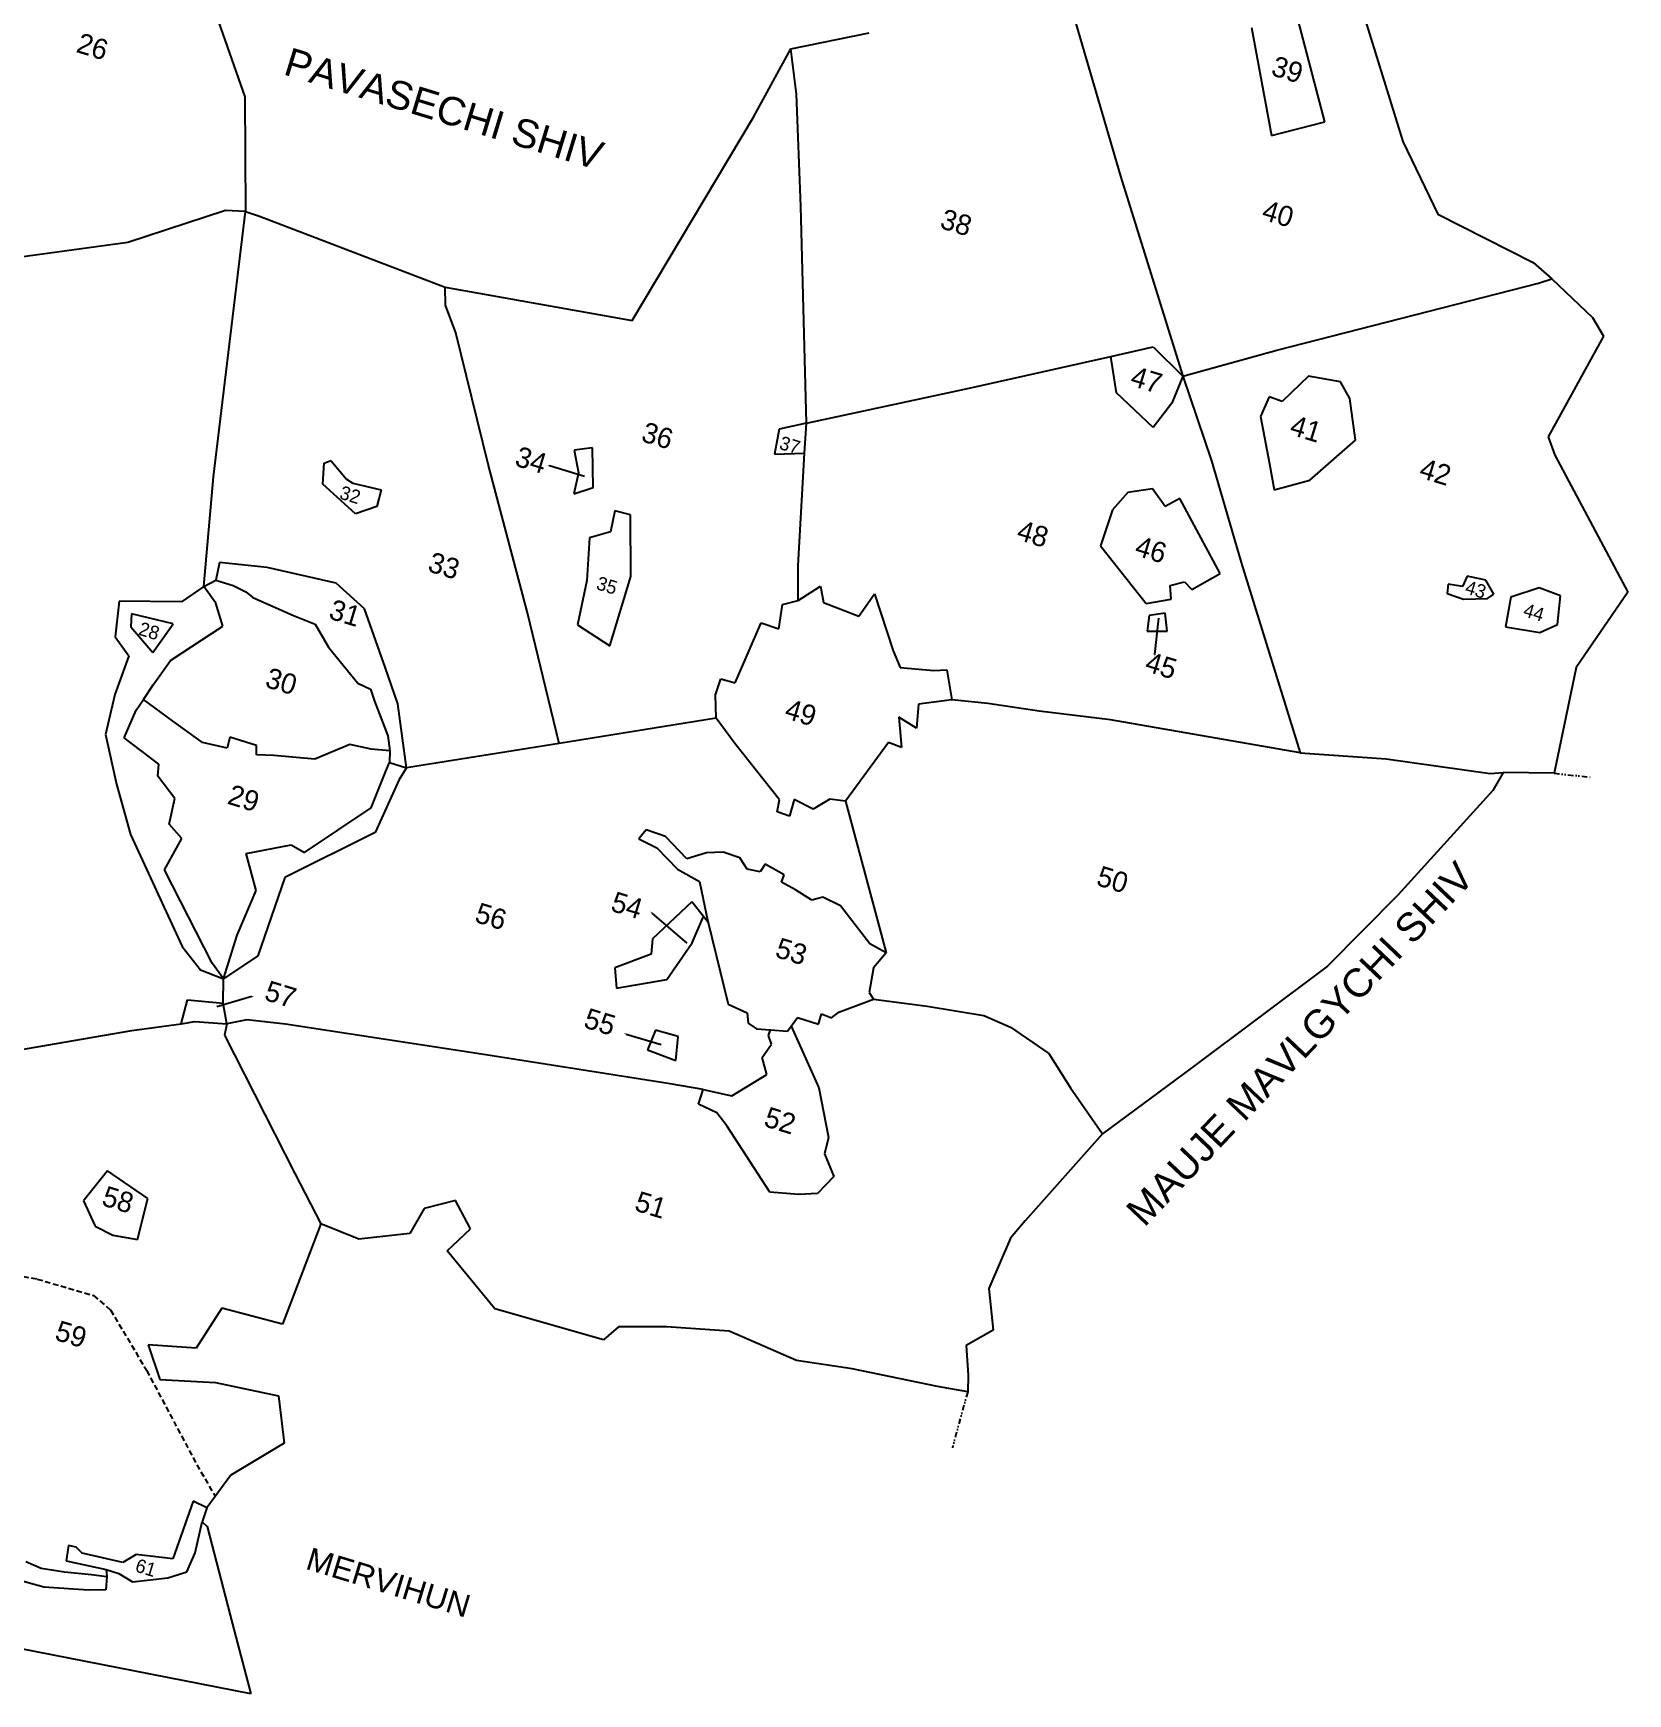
# Model space of a CAD drawing. Header units: feet. Extents: x 317639 to 322582, y 1862034 to 1866031.
# Drawn here: x 321126 to 322582, y 1863204 to 1864720 of the extents above; entities that cross this region are included whole.
import ezdxf

# ---------------------------------------------------------------- set-up
doc = ezdxf.new("R2010")
doc.units = ezdxf.units.FT
doc.header["$MEASUREMENT"] = 0
doc.linetypes.add('DASHED', pattern=[0.75, 0.5, -0.25])
doc.linetypes.add('DIVIDE', pattern=[1.25, 0.5, -0.25, 0, -0.25, 0, -0.25])
for name, color, linetype in [('LINE_FOOTPATH', 1, 'DASHED'), ('POLY_PARCEL', 6, 'Continuous'), ('TEXT_MAPOUT', 7, 'Continuous'), ('TEXT_PARCEL', 7, 'Continuous'), ('V_BOUND_LINE', 7, 'Continuous'), ('V_DIVIDE_LINE', 7, 'DIVIDE')]:
    doc.layers.add(name, color=color, linetype=linetype)
doc.styles.get("Standard").update_dxf_attribs({"font": 'arial.ttf'})
doc.styles.add('TEXT_MAP', font='', dxfattribs={"height": 1.8})
doc.styles.get('TEXT_MAP').set_extended_font_data('Kruti Dev 050')

msp = doc.modelspace()

# ---------------------------------------------------------------- linework, layer by layer
for points in [[(321597.2, 1864325.6), (321629, 1864315.9)], [(322150.2, 1864153.2), (322153.8, 1864186.2)], [(321690.7, 1863917), (321722.7, 1863889.5)], [(321325.1, 1863840.7), (321293.2, 1863831.5)], [(321667.2, 1863806.6), (321699, 1863796.9)]]:
    msp.add_lwpolyline(points)
for points in [[(321597.1, 1864325.2), (321594.8, 1864326.3), (321597.3, 1864326)], [(322150.6, 1864153.1), (322149.9, 1864150.7), (322149.8, 1864153.2)], [(321690.5, 1863916.7), (321688.9, 1863918.7), (321691, 1863917.4)], [(321325, 1863841.1), (321327.5, 1863841.4), (321325.2, 1863840.3)], [(321667.1, 1863806.2), (321664.8, 1863807.3), (321667.4, 1863807)]]:
    msp.add_solid(points)
at = {"layer": 'LINE_FOOTPATH', "ltscale": 10}
for p, q in [((321086.9, 1863590.9), (321129.1, 1863582.8)), ((321129.1, 1863582.8), (321180.7, 1863567.8)), ((321180.7, 1863567.8), (321196.2, 1863554.6)), ((321196.2, 1863554.6), (321229.2, 1863499.2)), ((321229.2, 1863499.2), (321275, 1863413.3)), ((321275, 1863413.3), (321291.8, 1863384.4))]:
    msp.add_line(p, q, dxfattribs=at)
at = {"layer": 'POLY_PARCEL'}
for p, q in [((322066.2, 1864769.4), (322118.8, 1864589.9)), ((322305.3, 1864639.5), (322279.2, 1864739.5)), ((322238.5, 1864725.6), (322256.6, 1864627)), ((321822.7, 1864664.8), (321817.6, 1864706.1)), ((321826.8, 1864562.6), (321822.7, 1864664.8)), ((322256.6, 1864627), (322305.3, 1864639.5)), ((322118.8, 1864589.9), (322175.5, 1864407.3)), ((321301.2, 1864558.5), (321212, 1864529.4)), ((321290.2, 1864315.3), (321319.5, 1864557.7)), ((321319.5, 1864557.7), (321301.2, 1864558.5)), ((321831.8, 1864364.4), (321826.8, 1864562.6)), ((321212, 1864529.4), (321032.6, 1864504.7)), ((322500.5, 1864492.1), (322512.6, 1864496.3)), ((321502.2, 1864472.2), (321501.9, 1864488.6)), ((322261.6, 1864431.1), (322500.5, 1864492.1)), ((321511.6, 1864446.8), (321502.2, 1864472.2)), ((321541, 1864327), (321511.6, 1864446.8)), ((322109.9, 1864425.4), (322148.4, 1864434)), ((322148.4, 1864434), (322175.5, 1864407.3)), ((321980.5, 1864396.4), (322109.9, 1864425.4)), ((322114.9, 1864392.1), (322109.9, 1864425.4)), ((322175.5, 1864407.3), (322261.6, 1864431.1)), ((322175.5, 1864407.3), (322165.7, 1864382.5)), ((322175.5, 1864407.3), (322201.9, 1864330.1)), ((322290.5, 1864407.3), (322266.3, 1864384.3)), ((322319.8, 1864402), (322290.5, 1864407.3)), ((321831.8, 1864364.4), (321980.5, 1864396.4)), ((322148.5, 1864360.3), (322114.9, 1864392.1)), ((322254.5, 1864388.4), (322246.6, 1864370.6)), ((322266.3, 1864384.3), (322254.5, 1864388.4)), ((322328.2, 1864386.8), (322319.8, 1864402)), ((322165.7, 1864382.5), (322148.5, 1864360.3)), ((322333.5, 1864349), (322328.2, 1864386.8)), ((321806.9, 1864358.9), (321802.6, 1864336.1)), ((321831.8, 1864364.4), (321806.9, 1864358.9)), ((321830.2, 1864336.9), (321831.8, 1864364.4)), ((322246.6, 1864370.6), (322254.9, 1864327.4)), ((322291.7, 1864312.2), (322333.5, 1864349)), ((321390.1, 1864308.8), (321391.4, 1864328)), ((321391.4, 1864328), (321397.5, 1864330.2)), ((321397.5, 1864330.2), (321411.8, 1864313.1)), ((321636.4, 1864341.9), (321619.8, 1864339.7)), ((321619.8, 1864339.7), (321623.7, 1864318.9)), ((321637.1, 1864305.5), (321636.4, 1864341.9)), ((321802.6, 1864336.1), (321830.2, 1864336.9)), ((321824.4, 1864234.3), (321830.2, 1864336.9)), ((322201.9, 1864330.1), (322228.9, 1864237.1)), ((322254.9, 1864327.4), (322259.1, 1864303.6)), ((321281.5, 1864215.3), (321290.2, 1864315.3)), ((321411.8, 1864313.1), (321417.6, 1864309.6)), ((321577, 1864191.2), (321541, 1864327)), ((321623.7, 1864318.9), (321619.3, 1864300)), ((322259.1, 1864303.6), (322291.7, 1864312.2)), ((321420, 1864281.5), (321390.1, 1864308.8)), ((321417.6, 1864309.6), (321443.5, 1864303.5)), ((321443.5, 1864303.5), (321439.4, 1864288.4)), ((321619.3, 1864300), (321637.1, 1864305.5)), ((322125.5, 1864301.1), (322111.3, 1864285.2)), ((322147.8, 1864304.3), (322125.5, 1864301.1)), ((322159.4, 1864288.2), (322147.8, 1864304.3)), ((321439.4, 1864288.4), (321420, 1864281.5)), ((321656.8, 1864284.4), (321652.7, 1864265.2)), ((321671.2, 1864280.6), (321656.8, 1864284.4)), ((322111.3, 1864285.2), (322100.4, 1864252.4)), ((322173, 1864295.7), (322159.4, 1864288.2)), ((322209.7, 1864227.1), (322173, 1864295.7)), ((321671.3, 1864224.3), (321671.2, 1864280.6)), ((321633.8, 1864259.6), (321631.3, 1864220.6)), ((321652.7, 1864265.2), (321633.8, 1864259.6)), ((322100.4, 1864252.4), (322142.1, 1864199.8)), ((321295.8, 1864237.3), (321292.4, 1864221.1)), ((321339.3, 1864232.6), (321295.8, 1864237.3)), ((322228.9, 1864237.1), (322282.7, 1864063.3)), ((321281.5, 1864215.3), (321292.4, 1864221.1)), ((321292.4, 1864221.1), (321308.1, 1864216)), ((321402.2, 1864218.4), (321339.3, 1864232.6)), ((321652.3, 1864161.2), (321671.3, 1864224.3)), ((321824.4, 1864202.4), (321824.4, 1864234.3)), ((322183.8, 1864212.5), (322209.7, 1864227.1)), ((322435.5, 1864224.7), (322431, 1864215.2)), ((322452.5, 1864220.9), (322435.5, 1864224.7)), ((321281.5, 1864215.3), (321261.1, 1864201.3)), ((321292.4, 1864200), (321281.5, 1864215.3)), ((321308.1, 1864216), (321319.6, 1864210.4)), ((321319.6, 1864210.4), (321326, 1864205.3)), ((321428.2, 1864194.9), (321402.2, 1864218.4)), ((321631.3, 1864220.6), (321622.7, 1864180.1)), ((321824.4, 1864202.4), (321844.7, 1864215.6)), ((321844.7, 1864215.6), (321847.4, 1864200.7)), ((321879.7, 1864188.2), (321893.9, 1864208.6)), ((321893.9, 1864208.6), (321911.1, 1864156.6)), ((322164.1, 1864216.2), (322177.1, 1864219.6)), ((322165, 1864203.6), (322164.1, 1864216.2)), ((322177.1, 1864219.6), (322183.8, 1864212.5)), ((322418, 1864217.5), (322417, 1864208.8)), ((322417, 1864208.8), (322432, 1864203.7)), ((322431, 1864215.2), (322418, 1864217.5)), ((322459.6, 1864208.1), (322452.5, 1864220.9)), ((322453.9, 1864204.3), (322459.6, 1864208.1)), ((322501, 1864213.9), (322475.2, 1864205.6)), ((322520.6, 1864206.8), (322501, 1864213.9)), ((322517.9, 1864180.6), (322520.6, 1864206.8)), ((321204, 1864201.9), (321200.3, 1864169.4)), ((321261.1, 1864201.3), (321204, 1864201.9)), ((321298.6, 1864179), (321292.4, 1864200)), ((321326, 1864205.3), (321363.3, 1864188.9)), ((321446.9, 1864141.5), (321428.2, 1864194.9)), ((321606.1, 1864071.8), (321577, 1864191.2)), ((321806.7, 1864176.7), (321810, 1864198.8)), ((321810, 1864198.8), (321824.4, 1864202.4)), ((321847.4, 1864200.7), (321879.7, 1864188.2)), ((322142.1, 1864199.8), (322165, 1864203.6)), ((322159.4, 1864191), (322144.9, 1864188.8)), ((322161.4, 1864174.4), (322159.4, 1864191)), ((322432, 1864203.7), (322453.9, 1864204.3)), ((322475.2, 1864205.6), (322470.3, 1864178.4)), ((321215.2, 1864190.3), (321214.8, 1864178.4)), ((321214.8, 1864178.4), (321234.9, 1864155)), ((321253.4, 1864181), (321215.2, 1864190.3)), ((321234.9, 1864155), (321253.4, 1864181)), ((321250.9, 1864147.8), (321298.6, 1864179)), ((321363.3, 1864188.9), (321383.1, 1864180.8)), ((321383.1, 1864180.8), (321395.2, 1864159.8)), ((321622.7, 1864180.1), (321652.3, 1864161.2)), ((321766.6, 1864127.4), (321790.4, 1864182)), ((321790.4, 1864182), (321806.7, 1864176.7)), ((322144.9, 1864188.8), (322143.1, 1864174.3)), ((322470.3, 1864178.4), (322501.7, 1864173.3)), ((322501.7, 1864173.3), (322517.9, 1864180.6)), ((321200.3, 1864169.4), (321212.8, 1864151.8)), ((322143.1, 1864174.3), (322161.4, 1864174.4)), ((321212.8, 1864151.8), (321200.1, 1864116.6)), ((321235, 1864125.4), (321250.9, 1864147.8)), ((321395.2, 1864159.8), (321422.2, 1864127)), ((321911.1, 1864156.6), (321917.5, 1864141.4)), ((321458.7, 1864108.2), (321446.9, 1864141.5)), ((321748.7, 1864116.2), (321753.6, 1864131)), ((321753.6, 1864131), (321766.6, 1864127.4)), ((321917.5, 1864141.4), (321948.1, 1864138.5)), ((321948.1, 1864138.5), (321960.1, 1864139.1)), ((321960.1, 1864139.1), (321964.7, 1864111.8)), ((321200.1, 1864116.6), (321191.6, 1864080.2)), ((321226.2, 1864112.2), (321235, 1864125.4)), ((321422.2, 1864127), (321433.7, 1864121.4)), ((321433.7, 1864121.4), (321437.3, 1864110.5)), ((321749.5, 1864095), (321748.7, 1864116.2)), ((321208.6, 1864077.1), (321219.5, 1864102.2)), ((321219.5, 1864102.2), (321226.2, 1864112.2)), ((321252.9, 1864092.6), (321226.2, 1864112.2)), ((321437.3, 1864110.5), (321449.6, 1864079)), ((321466.5, 1864049.8), (321458.7, 1864108.2)), ((321934.2, 1864107.8), (321932.5, 1864086)), ((321964.7, 1864111.8), (321934.2, 1864107.8)), ((321997.5, 1864108.3), (321964.7, 1864111.8)), ((322044.3, 1864101.3), (321997.5, 1864108.3)), ((322109.6, 1864093.5), (322044.3, 1864101.3)), ((321280.1, 1864072.9), (321252.9, 1864092.6)), ((321749.5, 1864095), (321606.1, 1864071.8)), ((321766.4, 1864072), (321749.5, 1864095)), ((321932.5, 1864086), (321916.2, 1864095.9)), ((321916.2, 1864095.9), (321918.7, 1864068.2)), ((322282.7, 1864063.3), (322109.6, 1864093.5)), ((321191.6, 1864080.2), (321201.5, 1864034.7)), ((321240.3, 1864053.1), (321208.6, 1864077.1)), ((321302.8, 1864067.5), (321280.1, 1864072.9)), ((321305, 1864077.6), (321302.8, 1864067.5)), ((321329.4, 1864069.9), (321305, 1864077.6)), ((321329.4, 1864061.4), (321329.4, 1864069.9)), ((321414.8, 1864070.9), (321382.8, 1864057.5)), ((321434.1, 1864066.8), (321414.8, 1864070.9)), ((321449.6, 1864079), (321451.3, 1864065.1)), ((321606.1, 1864071.8), (321466.5, 1864049.8)), ((321807.3, 1864020.5), (321766.4, 1864072)), ((321906.9, 1864072.9), (321867.4, 1864019.3)), ((321918.7, 1864068.2), (321906.9, 1864072.9)), ((321345.4, 1864060.9), (321329.4, 1864061.4)), ((321382.8, 1864057.5), (321345.4, 1864060.9)), ((321451.3, 1864065.1), (321434.1, 1864066.8)), ((321447.6, 1864046.5), (321450.9, 1864054.6)), ((321451.3, 1864065.1), (321450.9, 1864054.6)), ((321450.9, 1864054.6), (321466.5, 1864049.8)), ((322282.7, 1864063.3), (322361.3, 1864058)), ((322361.3, 1864058), (322456.4, 1864044.6)), ((321239.5, 1864041.9), (321240.3, 1864053.1)), ((321254.8, 1864021.7), (321239.5, 1864041.9)), ((321434.3, 1864013.2), (321447.6, 1864046.5)), ((321459.7, 1864039), (321437.9, 1863990.5)), ((321466.5, 1864049.8), (321459.7, 1864039)), ((322456.4, 1864044.6), (322468.3, 1864045.5)), ((321201.5, 1864034.7), (321214.3, 1863988.9)), ((321249.7, 1863998.3), (321254.8, 1864021.7)), ((321373.2, 1863972.4), (321434.3, 1864013.2)), ((321805.1, 1864009.4), (321807.3, 1864020.5)), ((321816.4, 1864005.6), (321805.1, 1864009.4)), ((321820.6, 1864020.6), (321816.4, 1864005.6)), ((321838.1, 1864011.9), (321820.6, 1864020.6)), ((321853.1, 1864021), (321838.1, 1864011.9)), ((321867.4, 1864019.3), (321853.1, 1864021)), ((321867.4, 1864019.3), (321904.6, 1863880.8)), ((321261.3, 1863985.1), (321249.7, 1863998.3)), ((321214.3, 1863988.9), (321261.7, 1863886.4)), ((321245.5, 1863956.5), (321261.3, 1863985.1)), ((321319.9, 1863971.3), (321361.1, 1863979.3)), ((321437.9, 1863990.5), (321355.5, 1863949.4)), ((321361.1, 1863979.3), (321373.2, 1863972.4)), ((321685.3, 1863993), (321678.7, 1863984.7)), ((321678.7, 1863984.7), (321695.2, 1863976.5)), ((321703, 1863986.9), (321685.3, 1863993)), ((321722.7, 1863966.7), (321703, 1863986.9)), ((321329.3, 1863937.7), (321319.9, 1863971.3)), ((321695.2, 1863976.5), (321714.1, 1863957)), ((321740.5, 1863972.1), (321722.7, 1863966.7)), ((321755.8, 1863972.5), (321740.5, 1863972.1)), ((321771, 1863967.6), (321755.8, 1863972.5)), ((321777.7, 1863957.1), (321771, 1863967.6)), ((321288.9, 1863871.2), (321245.5, 1863956.5)), ((321355.5, 1863949.4), (321330.7, 1863877.9)), ((321714.1, 1863957), (321734.2, 1863945.8)), ((321789.6, 1863954.6), (321777.7, 1863957.1)), ((321794, 1863961.8), (321789.6, 1863954.6)), ((321811.5, 1863951.9), (321794, 1863961.8)), ((321809.1, 1863945.4), (321811.5, 1863951.9)), ((321311.9, 1863896.9), (321329.3, 1863937.7)), ((321734.2, 1863945.8), (321740.5, 1863915.2)), ((321821.9, 1863938.4), (321809.1, 1863945.4)), ((321836.6, 1863928.7), (321821.9, 1863938.4)), ((321727.1, 1863927.4), (321691.1, 1863893.5)), ((321737.8, 1863913.9), (321727.1, 1863927.4)), ((321846.9, 1863931.5), (321836.6, 1863928.7)), ((321862.8, 1863923.5), (321846.9, 1863931.5)), ((321889.7, 1863889), (321862.8, 1863923.5)), ((321727.4, 1863889.9), (321737.8, 1863913.9)), ((321742.2, 1863908.4), (321737.8, 1863913.9)), ((321740.5, 1863915.2), (321742.2, 1863908.4)), ((321742.2, 1863908.4), (321760.2, 1863834)), ((321299.4, 1863857), (321311.9, 1863896.9)), ((321691.1, 1863893.5), (321690, 1863879.4)), ((321704.4, 1863856.3), (321727.4, 1863889.9)), ((321904.6, 1863880.8), (321889.7, 1863889)), ((321261.7, 1863886.4), (321278.4, 1863865.2)), ((321330.7, 1863877.9), (321299.4, 1863857)), ((321690, 1863879.4), (321656.9, 1863867.1)), ((321904.6, 1863880.8), (321893.2, 1863867.1)), ((321278.4, 1863865.2), (321299.4, 1863857)), ((321299.4, 1863857), (321288.9, 1863871.2)), ((321299, 1863834.7), (321299.4, 1863857)), ((321656.9, 1863867.1), (321658.2, 1863848.5)), ((321893.2, 1863867.1), (321889, 1863844.5)), ((321658.2, 1863848.5), (321704.4, 1863856.3)), ((321889, 1863844.5), (321893.2, 1863838.5)), ((321260.8, 1863816), (321266.4, 1863837.9)), ((321266.4, 1863837.9), (321299, 1863834.7)), ((321302.4, 1863815.8), (321299, 1863834.7)), ((321760.2, 1863834), (321777.8, 1863826)), ((321861.4, 1863826.5), (321893.2, 1863838.5)), ((321893.2, 1863838.5), (321942.2, 1863832.1)), ((321942.2, 1863832.1), (321993.9, 1863823.6)), ((321215.6, 1863809.9), (321260.8, 1863816)), ((321260.8, 1863816), (321273.1, 1863817.9)), ((321273.1, 1863817.9), (321302.4, 1863815.8)), ((321302.4, 1863815.8), (321300.3, 1863805.5)), ((321320.7, 1863819.5), (321302.4, 1863815.8)), ((321356.1, 1863815.5), (321320.7, 1863819.5)), ((321538.9, 1863787.5), (321356.1, 1863815.5)), ((321777.8, 1863826), (321778.5, 1863816.4)), ((321778.5, 1863816.4), (321786.3, 1863811.3)), ((321814.4, 1863809.3), (321817.9, 1863813.8)), ((321817.9, 1863813.8), (321823.7, 1863821.6)), ((321817.9, 1863813.8), (321843.1, 1863757.6)), ((321823.7, 1863821.6), (321842.9, 1863815.5)), ((321842.9, 1863815.5), (321845.5, 1863825.1)), ((321845.5, 1863825.1), (321854.8, 1863821.5)), ((321854.8, 1863821.5), (321861.4, 1863826.5)), ((321993.9, 1863823.6), (322018.3, 1863812.7)), ((322018.3, 1863812.7), (322053.2, 1863788.8)), ((321093.5, 1863788.7), (321215.6, 1863809.9)), ((321300.3, 1863805.5), (321364.5, 1863679.2)), ((321693.8, 1863810), (321686.5, 1863792.3)), ((321714.6, 1863804.4), (321693.8, 1863810)), ((321712.4, 1863782.5), (321714.6, 1863804.4)), ((321786.3, 1863811.3), (321799.1, 1863810.4)), ((321791.4, 1863785.1), (321799.8, 1863797.2)), ((321797.1, 1863805.2), (321799.1, 1863810.4)), ((321799.8, 1863797.2), (321797.1, 1863805.2)), ((321799.1, 1863810.4), (321814.4, 1863809.3)), ((321707.5, 1863761), (321538.9, 1863787.5)), ((321686.5, 1863792.3), (321712.4, 1863782.5)), ((321795.6, 1863769.6), (321791.4, 1863785.1)), ((322053.2, 1863788.8), (322072.9, 1863757.4)), ((321763.6, 1863750.1), (321795.6, 1863769.6)), ((321737.5, 1863755.8), (321707.5, 1863761)), ((321733.3, 1863742.5), (321737.5, 1863755.8)), ((321737.5, 1863755.8), (321763.6, 1863750.1)), ((321843.1, 1863757.6), (321851.9, 1863712.1)), ((322072.9, 1863757.4), (322102.3, 1863715.3)), ((321750.1, 1863734.7), (321733.3, 1863742.5)), ((321759, 1863722.7), (321750.1, 1863734.7)), ((321798.5, 1863662.2), (321759, 1863722.7)), ((321851.9, 1863712.1), (321848.4, 1863697.3)), ((321848.4, 1863697.3), (321856.7, 1863676.4)), ((321193.3, 1863681.6), (321171.5, 1863654.4)), ((321230.1, 1863656.3), (321193.3, 1863681.6)), ((321364.5, 1863679.2), (321388.2, 1863633.3)), ((321856.7, 1863676.4), (321841.9, 1863660.9)), ((321824.8, 1863660.1), (321798.5, 1863662.2)), ((321841.9, 1863660.9), (321824.8, 1863660.1)), ((321171.5, 1863654.4), (321182.1, 1863631.2)), ((321220.8, 1863619.1), (321230.1, 1863656.3)), ((321182.1, 1863631.2), (321198.4, 1863622.9)), ((321198.4, 1863622.9), (321220.8, 1863619.1)), ((321271.5, 1863379.9), (321253.1, 1863327.5)), ((321284.1, 1863373.8), (321271.5, 1863379.9)), ((321273.5, 1863332.7), (321279.9, 1863361)), ((321157.7, 1863339.6), (321155.6, 1863325.4)), ((321164.7, 1863338.1), (321157.7, 1863339.6)), ((321170.2, 1863332.5), (321164.7, 1863338.1)), ((321207.4, 1863323.9), (321170.2, 1863332.5)), ((321219.7, 1863331.3), (321207.4, 1863323.9)), ((321253.1, 1863327.5), (321219.7, 1863331.3)), ((321266, 1863315.6), (321273.5, 1863332.7)), ((321118.8, 1863324.9), (321132.7, 1863318.8)), ((321132.7, 1863318.8), (321154, 1863315.4)), ((321154, 1863315.4), (321178.8, 1863313)), ((321155.6, 1863325.4), (321192.3, 1863317.6)), ((321178.8, 1863313), (321192.9, 1863311.2)), ((321192.9, 1863311.2), (321191.9, 1863299)), ((321192.3, 1863317.6), (321203.6, 1863314)), ((321192.3, 1863317.6), (321192.9, 1863311.2)), ((321203.6, 1863314), (321216.2, 1863306.3)), ((321248.6, 1863310.1), (321266, 1863315.6)), ((321135.2, 1863301.4), (321112, 1863307.8)), ((321176.1, 1863298.7), (321135.2, 1863301.4)), ((321191.9, 1863299), (321176.1, 1863298.7)), ((321216.2, 1863306.3), (321248.6, 1863310.1))]:
    msp.add_line(p, q, dxfattribs=at)
at = {"layer": 'V_BOUND_LINE'}
for p, q in [((322333.8, 1864760.2), (322376.5, 1864621.6)), ((321294.9, 1864730.8), (321318.8, 1864662.4)), ((321817.6, 1864706.1), (321889, 1864720.7)), ((321783.5, 1864643.9), (321817.6, 1864706.1)), ((321318.8, 1864662.4), (321319.5, 1864557.7)), ((321672.5, 1864458.2), (321783.5, 1864643.9)), ((322376.5, 1864621.6), (322408.6, 1864555.2)), ((321319.5, 1864557.7), (321332.2, 1864553.3)), ((322408.6, 1864555.2), (322495.5, 1864511.2)), ((321332.2, 1864553.3), (321501.9, 1864488.6)), ((322495.5, 1864511.2), (322512.6, 1864496.3)), ((322512.6, 1864496.3), (322549.7, 1864460.9)), ((321501.9, 1864488.6), (321672.5, 1864458.2)), ((322549.7, 1864460.9), (322559.8, 1864443.7)), ((322559.8, 1864443.7), (322509.3, 1864352)), ((322509.3, 1864352), (322515.5, 1864335.1)), ((322515.5, 1864335.1), (322582.1, 1864210.2)), ((322582.1, 1864210.2), (322534.8, 1864141.4)), ((322534.8, 1864141.4), (322514.8, 1864044.8)), ((322468.3, 1864045.5), (322458.9, 1864029)), ((322514.8, 1864044.8), (322468.3, 1864045.5)), ((322458.9, 1864029), (322372.1, 1863933.3)), ((322372.1, 1863933.3), (322307.8, 1863868.4)), ((322307.8, 1863868.4), (322184.1, 1863776.1)), ((322184.1, 1863776.1), (322102.3, 1863715.3)), ((322102.3, 1863715.3), (322031.7, 1863636)), ((321482.5, 1863647.4), (321469.5, 1863624.3)), ((321511.3, 1863654.6), (321482.5, 1863647.4)), ((321525, 1863628.8), (321511.3, 1863654.6)), ((321388.2, 1863633.3), (321353.1, 1863541.6)), ((321423.1, 1863619.2), (321388.2, 1863633.3)), ((322031.7, 1863636), (322018.1, 1863620.1)), ((321469.5, 1863624.3), (321423.1, 1863619.2)), ((321503.6, 1863608.7), (321525, 1863628.8)), ((322018.1, 1863620.1), (321998.5, 1863574.1)), ((321547.3, 1863555.7), (321503.6, 1863608.7)), ((321998.5, 1863574.1), (322002.3, 1863536.3)), ((321297.7, 1863556.3), (321274.4, 1863519.8)), ((321353.1, 1863541.6), (321297.7, 1863556.3)), ((321646.4, 1863527.3), (321547.3, 1863555.7)), ((321660.3, 1863539.1), (321646.4, 1863527.3)), ((321703.9, 1863539.2), (321660.3, 1863539.1)), ((321761.3, 1863535.2), (321703.9, 1863539.2)), ((321822.8, 1863508.5), (321761.3, 1863535.2)), ((322002.3, 1863536.3), (321977.6, 1863522.2)), ((321274.4, 1863519.8), (321230.5, 1863522.9)), ((321230.5, 1863522.9), (321241.2, 1863491.1)), ((321873.7, 1863501), (321822.8, 1863508.5)), ((321977.6, 1863522.2), (321979.7, 1863495)), ((321951.5, 1863484.8), (321873.7, 1863501)), ((321979.7, 1863495), (321979.1, 1863479.8)), ((321241.2, 1863491.1), (321292.1, 1863488.5)), ((321292.1, 1863488.5), (321349.5, 1863476.3)), ((321979.1, 1863479.8), (321951.5, 1863484.8)), ((321349.5, 1863476.3), (321354.8, 1863433)), ((321354.8, 1863433), (321306.1, 1863403.8)), ((321306.1, 1863403.8), (321284.1, 1863373.8)), ((321284.1, 1863373.8), (321279.9, 1863361)), ((321279.9, 1863361), (321284.5, 1863356.8)), ((321284.5, 1863356.8), (321307.6, 1863267.7)), ((321307.6, 1863267.7), (321324.2, 1863204.1)), ((321324.2, 1863204.1), (321097.4, 1863248.5))]:
    msp.add_line(p, q, dxfattribs=at)
at = {"layer": 'V_DIVIDE_LINE', "ltscale": 10}
for p, q in [((322514.8, 1864044.8), (322549.1, 1864040.9)), ((321979.1, 1863479.8), (321965.1, 1863428.8))]:
    msp.add_line(p, q, dxfattribs=at)

# ---------------------------------------------------------------- texts
at = {"layer": 'TEXT_MAPOUT'}
for s, height, rotation, p in [('PAVASECHI SHIV', 25.867, 343.0555, (321353, 1864683.1)), ('MAUJE MAVLGYCHI SHIV', 25.867, 46.4689, (322140.5, 1863629.4)), ('MERVIHUN', 20.69, 343.0555, (321373.3, 1863318.4))]:
    msp.add_text(s, height=height, rotation=rotation, dxfattribs=at).set_placement(p)
at = {"layer": 'TEXT_PARCEL', "style": 'TEXT_MAP'}
for s, height, p in [('26', 18.62, (321163.8, 1864703.5)), ('39', 18.62, (322255.3, 1864682.4)), ('38', 18.62, (321952.8, 1864542.8)), ('40', 18.62, (322246.7, 1864550.8)), ('47', 18.62, (322126.6, 1864399.1)), ('36', 18.62, (321679.9, 1864348.2)), ('34', 18.62, (321564.4, 1864325.9)), ('37', 12.42, (321806.1, 1864341.1)), ('32', 12.42, (321404.5, 1864295.7)), ('48', 18.62, (322022.8, 1864258.5)), ('46', 18.62, (322130.7, 1864244.1)), ('33', 18.62, (321484.9, 1864229.4)), ('35', 12.42, (321639, 1864213)), ('31', 18.62, (321394.5, 1864186.2)), ('28', 12.42, (321220.8, 1864171.4)), ('45', 18.62, (322140, 1864138.3)), ('30', 18.62, (321336.3, 1864123.8)), ('49', 18.62, (321810.8, 1864095.3)), ('29', 18.62, (321301.9, 1864017.1)), ('50', 18.62, (322095.6, 1863942.8)), ('54', 18.62, (321652, 1863919.3)), ('56', 18.62, (321527.8, 1863909.2)), ('53', 18.62, (321802.2, 1863877.2)), ('57', 18.62, (321335.6, 1863838)), ('55', 18.62, (321627.3, 1863812.9)), ('52', 18.62, (321791.9, 1863722.7)), ('58', 18.62, (321187.1, 1863650.5)), ('51', 18.62, (321673.8, 1863645.7)), ('59', 18.62, (321144.2, 1863527.6)), ('61', 12.42, (321217.8, 1863316))]:
    msp.add_text(s, height=height, rotation=343.0555, dxfattribs=at).set_placement(p)
at = {"layer": 'TEXT_PARCEL', "ltscale": 10, "style": 'TEXT_MAP'}
for s, height, p in [('41', 18.62, (322272.2, 1864354.4)), ('42', 18.62, (322390.5, 1864315)), ('43', 12.42, (322432.6, 1864209.3)), ('44', 12.42, (322485.7, 1864188.4))]:
    msp.add_text(s, height=height, rotation=343.0555, dxfattribs=at).set_placement(p)

doc.saveas('drawing.dxf')
